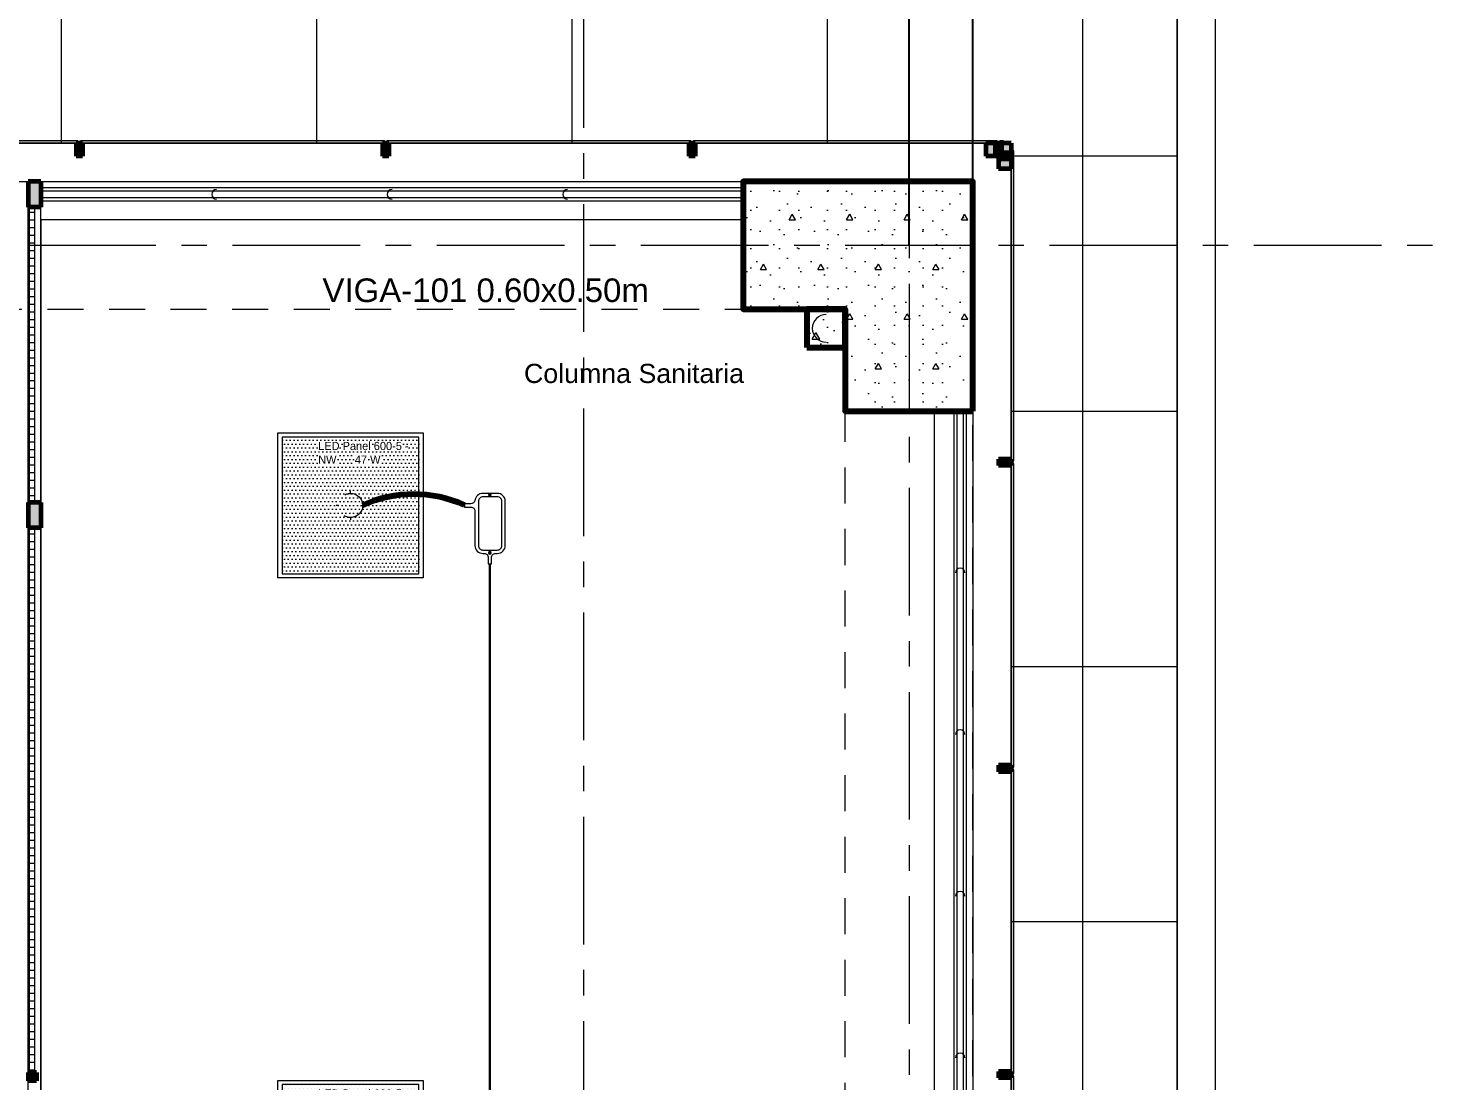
# Model space of a CAD drawing. Header units: inches. Extents: x -38 to 5698, y -33 to 92.
# Drawn here: x 140.37 to 145.89, y 36.38 to 40.5 of the extents above; entities that cross this region are included whole.
import ezdxf
from ezdxf.lldxf.tags import DXFTag

# ---------------------------------------------------------------- set-up
doc = ezdxf.new("R2010")
doc.units = ezdxf.units.IN
doc.header["$MEASUREMENT"] = 0
doc.set_wipeout_variables(frame=1)
doc.header["$PDMODE"] = 1
for name, pattern in [('CONTINUA', [0]), ('DASHED', [0.75, 0.5, -0.25]), ('Hidden Line', [0.195611, 0.141111, -0.0545]), ('Punto & Raya', [0.65, 0.5, -0.075, 0, -0.075]), ('Wipeout_Contour', [1, 0, -1])]:
    doc.linetypes.add(name, pattern=pattern)
for name, color, linetype in [('02 _ ARQ _ ALB _ Cotas Ejes', 7, 'Continuous'), ('02 _ ARQ _ ALB _ Ejes Generales', 7, 'Continuous'), ('02 _ ARQ _ ZON _ Espacio.3D', 7, 'Continuous'), ('08 _ STR _ EXT _ 06 Columnas', 7, 'Continuous'), ('08 _ STR _ EXT _ 07 Losa Aligerada', 7, 'Continuous'), ('08 _ STR _ EXT _ 09 Vigas', 7, 'Continuous'), ('Acabado - Muros', 7, 'Continuous'), ('Dibujo 2D - General', 7, 'Continuous'), ('Estructura - 04 MURO', 7, 'Continuous'), ('Estructura - Carga', 7, 'Continuous'), ('Interior - Escaleras & Barandillas', 7, 'Continuous'), ('Marcador - Secciones', 251, 'Continuous'), ('MEP - HVAC', 7, 'Continuous'), ('Notas - Etiquetas', 251, 'Continuous')]:
    doc.layers.add(name, color=color, linetype=linetype)
for name, color, linetype, lineweight in [('ALUMBRADO_CONDUIT', 30, 'CONDUIT1', 30), ('CABLEADO EXT.', 3, 'PVCSUBT', 30), ('Luminarias', 5, 'Continuous', 20), ('Simb_Alumbrado', 140, 'CONTINUA', 30)]:
    doc.layers.add(name, color=color, linetype=linetype, lineweight=lineweight)
doc.styles.add('Estilo_Generado_4', font='swisse.ttf')
doc.styles.add('{18b73a54-fa43-428c-adcb-c1c7bbdf2c84}', font='Simplex.shx')
tags = doc.linetypes.add('CONDUIT', pattern='A,1.5,-0.210535,["con",{18b73a54-fa43-428c-adcb-c1c7bbdf2c84},S=0.2,R=0,X=0,Y=-0.065594],-0.702384', length=2.412919).pattern_tags.tags
tags[6] = DXFTag(74, 10)
tags = doc.linetypes.add('CONDUIT1', pattern='A,1,-0.19772,["con",{18b73a54-fa43-428c-adcb-c1c7bbdf2c84},S=0.2,R=0,X=0,Y=-0.065594],-0.593642', length=1.791362).pattern_tags.tags
tags[6] = DXFTag(74, 10)
tags = doc.linetypes.add('PVCSUBT', pattern='A,0.6,-0.3,0.6,-0.075691,["PVC",Standard,S=0.2,R=0,X=0,Y=-0.093724],-0.621005', length=2.196696).pattern_tags.tags
tags[10] = DXFTag(74, 10)
doc.dimstyles.new('Estilo_Generado__15', dxfattribs={"dimtxt": 0.125, "dimasz": 0.095, "dimexe": 0.18, "dimexo": 0.003, "dimgap": 0, "dimtad": 0, "dimtih": 1, "dimtoh": 1, "dimzin": 0, "dimdsep": 46, "dimtxsty": 'Estilo_Generado_4', "dimblk": 'ARROWHEAD_6', "dimblk1": 'ARROWHEAD_6', "dimblk2": 'ARROWHEAD_6', "dimcen": 0.09, "dimclrd": 144, "dimclre": 144, "dimclrt": 7, "dimadec": 0, "dimazin": 0, "dimtfac": 1, "dimtdec": 4, "dimtmove": 0, "dimatfit": 3, "dimfxl": 1, "dimtolj": 1, "dimtzin": 0, "dimarcsym": 0})
pattern_1 = [(0, (92.500015, 3e-09), (0, 0.030000001), [])]

# ---------------------------------------------------------------- blocks, each defined once
blk = doc.blocks.new('ARROWHEAD_6')
at = {"color": 0, "linetype": 'Continuous', "lineweight": 0}
for p, q in [((0, 0), (-1, 0)), ((-0.5, -0.5), (0.5, 0.5))]:
    blk.add_line(p, q, dxfattribs=at)
blk = doc.blocks.new('*D85', base_point=(804.059, 0))
at = {"layer": '02 _ ARQ _ ALB _ Cotas Ejes', "color": 144, "linetype": 'Continuous', "lineweight": -2, "transparency": 16777216}
for p, q in [((136.82, 39.653), (136.82, 45.8378)), ((143.82, 39.653), (143.82, 45.8378)), ((136.915, 45.6578), (140.0886, 45.6578)), ((143.725, 45.6578), (140.4761, 45.6578))]:
    blk.add_line(p, q, dxfattribs=at)
at = {"layer": 'Defpoints', "color": 0, "linetype": 'Continuous', "lineweight": 40, "transparency": 16777216}
for p in [(143.82, 45.6578), (136.82, 39.65), (143.82, 39.65)]:
    blk.add_point(p, dxfattribs=at)
at = {"layer": '02 _ ARQ _ ALB _ Cotas Ejes', "color": 144, "linetype": 'Continuous', "lineweight": -2, "transparency": 16777216, "xscale": 0.095, "yscale": 0.095, "zscale": 0.095, "rotation": 180}
blk.add_blockref('ARROWHEAD_6', (136.82, 45.6578), dxfattribs=at)
at = {"layer": '02 _ ARQ _ ALB _ Cotas Ejes', "color": 144, "linetype": 'Continuous', "lineweight": -2, "transparency": 16777216, "xscale": 0.095, "yscale": 0.095, "zscale": 0.095}
blk.add_blockref('ARROWHEAD_6', (143.82, 45.6578), dxfattribs=at)
at = {"layer": '02 _ ARQ _ ALB _ Cotas Ejes', "color": 7, "linetype": 'Continuous', "lineweight": 13, "transparency": 16777216, "insert": (140.2823, 45.6578), "char_height": 0.125, "attachment_point": 5, "style": 'Estilo_Generado_4'}
blk.add_mtext('\\A1;7.00', dxfattribs=at)
blk = doc.blocks.new('*D86', base_point=(804.059, 0))
at = {"layer": '02 _ ARQ _ ALB _ Cotas Ejes', "color": 144, "linetype": 'Continuous', "lineweight": -2, "transparency": 16777216}
for p, q in [((101.57, 39.903), (101.57, 45.4088)), ((144.07, 39.903), (144.07, 45.4088)), ((101.665, 45.2288), (122.5203, 45.2288)), ((143.975, 45.2288), (123.0254, 45.2288))]:
    blk.add_line(p, q, dxfattribs=at)
at = {"layer": 'Defpoints', "color": 0, "linetype": 'Continuous', "lineweight": 40, "transparency": 16777216}
for p in [(144.07, 45.2288), (101.57, 39.9), (144.07, 39.9)]:
    blk.add_point(p, dxfattribs=at)
at = {"layer": '02 _ ARQ _ ALB _ Cotas Ejes', "color": 144, "linetype": 'Continuous', "lineweight": -2, "transparency": 16777216, "xscale": 0.095, "yscale": 0.095, "zscale": 0.095, "rotation": 180}
blk.add_blockref('ARROWHEAD_6', (101.57, 45.2288), dxfattribs=at)
at = {"layer": '02 _ ARQ _ ALB _ Cotas Ejes', "color": 144, "linetype": 'Continuous', "lineweight": -2, "transparency": 16777216, "xscale": 0.095, "yscale": 0.095, "zscale": 0.095}
blk.add_blockref('ARROWHEAD_6', (144.07, 45.2288), dxfattribs=at)
at = {"layer": '02 _ ARQ _ ALB _ Cotas Ejes', "color": 7, "linetype": 'Continuous', "lineweight": 13, "transparency": 16777216, "insert": (122.7728, 45.2288), "char_height": 0.125, "attachment_point": 5, "style": 'Estilo_Generado_4'}
blk.add_mtext('\\A1;42.50', dxfattribs=at)
blk = doc.blocks.new('*U270')
at = {"layer": 'Luminarias', "linetype": 'DASHED', "lineweight": 0, "ltscale": 0.05}
blk.add_lwpolyline([(0, -0.0045), (0, 0.0045)], dxfattribs=at)
blk = doc.blocks.new('*U271')
at = {"color": 0, "linetype": 'ByBlock', "lineweight": -2, "transparency": 16777216}
blk.add_blockref('*U270', (0, 0.05), dxfattribs=at)
for p, rotation in [((-0.05, 0), 90), ((0, -0.05), 180), ((0.05, 0), 269.9999999999999)]:
    blk.add_blockref('*U270', p, dxfattribs=dict(at, rotation=rotation))
blk = doc.blocks.new('PANEL LED 50W')
at = {"layer": 'Luminarias'}
h = blk.add_hatch(dxfattribs=at)
h.set_pattern_fill('DOTS', color=4, scale=0.009097)
h.set_pattern_definition([(0, (0, -2e-14), (0.0072206, 0.01444116), [0, -0.01444116])])
h.paths.add_polyline_path([(-0.2574, -0.2574), (0.2574, -0.2574), (0.2574, 0.2574), (-0.2574, 0.2574)])
h.paths.add_polyline_path([(-0.1296, 0.0974), (0.1849, 0.0974), (0.1849, 0.2469), (-0.1296, 0.2469)], flags=24)
at = {"layer": 'Luminarias', "color": 4, "lineweight": 0}
for points in [[(-0.2729, 0.2729), (0.2729, 0.2729), (0.2729, -0.2729), (-0.2729, -0.2729)], [(-0.2574, -0.2574), (0.2574, -0.2574), (0.2574, 0.2574), (-0.2574, 0.2574)]]:
    blk.add_lwpolyline(points, close=True, dxfattribs=at)
at = {"layer": 'Luminarias', "color": 4, "linetype": 'DASHED', "lineweight": 0, "ltscale": 0.01}
blk.add_circle((0, 0), 0.0455, dxfattribs=at)
at = {"color": 4}
blk.add_blockref('*U271', (0, 0), dxfattribs=at)
at = {"layer": 'Luminarias', "color": 4, "insert": (-0.1218, 0.2392), "char_height": 0.030929, "width": 0.382855, "attachment_point": 1}
blk.add_mtext('{\\Ftxt|c0;LED Panel 600-5 - NW      47 W}', dxfattribs=at)
blk = doc.blocks.new('CAJA OVAL TIPO L')
at = {"layer": 'Simb_Alumbrado', "lineweight": 13}
blk.add_lwpolyline([(-0.0491, -0.079), (-0.0491, -0.0343, -0.380413), (-0.0258, -0.0088), (-0.0258, -0.0088, 0.341426), (-0.0164, 0.0033), (-0.0164, 0.0236), (-0.0063, 0.0236), (-0.0063, 0.0033, 0.414214), (0.0063, -0.0092), (0.1138, -0.0092, -0.414214), (0.1388, -0.0343), (0.1388, -0.0382, 0.414214), (0.1513, -0.0508), (0.1716, -0.0508), (0.1716, -0.0609), (0.1513, -0.0609, 0.414214), (0.1388, -0.0734), (0.1388, -0.079, -0.414214), (0.1138, -0.104), (-0.0241, -0.104, -0.414214), (-0.0491, -0.079, 0.414214)], format="xyb", dxfattribs=at)
blk.add_lwpolyline([(-0.0241, -0.0199), (0.1138, -0.0199, -0.414214), (0.1282, -0.0343), (0.1282, -0.079, -0.414214), (0.1138, -0.0934), (-0.0241, -0.0934, -0.414214), (-0.0384, -0.079), (-0.0384, -0.0343, -0.414214)], format="xyb", close=True, dxfattribs=at)
for points in [[(-0.0483, -0.0558), (-0.0395, -0.0558)], [(-0.0439, -0.0514), (-0.0439, -0.0602)], [(0.1323, -0.0558), (0.1411, -0.0558)], [(0.1367, -0.0514), (0.1367, -0.0602)]]:
    blk.add_lwpolyline(points, dxfattribs=at)
for centre in [(-0.0439, -0.0558), (0.1367, -0.0558)]:
    blk.add_circle(centre, 0.00438, dxfattribs=at)

msp = doc.modelspace()

# ---------------------------------------------------------------- linework, layer by layer
at = {"layer": '02 _ ARQ _ ZON _ Espacio.3D', "color": 254, "linetype": 'Continuous', "lineweight": 0, "flags": 128}
msp.add_lwpolyline([(130.07, 29.75), (135.97, 29.75), (135.97, 30.2), (136.57, 30.2), (136.57, 31), (137.07, 31), (137.07, 29.75), (140.37, 29.75), (140.3701, 39), (140.37, 39), (140.37, 39.9003), (137.07, 39.9003), (137.07, 39), (136.57, 39), (136.57, 39.4), (130.07, 39.4)], dxfattribs=at)
msp.add_lwpolyline([(140.42, 39.75), (140.42, 32.7833), (140.42, 32.7833), (140.42, 31.7003), (140.42, 29.75), (143.07, 29.75), (143.07, 30.2), (143.57, 30.2), (143.57, 30.7), (144.07, 30.7), (144.07, 29.85), (145.27, 29.85), (145.27, 35.0505), (143.9201, 35.0505), (143.9201, 35.2005), (143.92, 35.2005), (143.92, 39), (143.57, 39), (143.57, 39.4), (143.17, 39.4), (143.17, 39.75)], close=True, dxfattribs=at)
at = {"layer": '08 _ STR _ EXT _ 07 Losa Aligerada', "color": 254, "linetype": 'Continuous', "lineweight": 18, "flags": 128}
msp.add_lwpolyline([(145.02, 35.2005), (145.02, 41.1), (131.4553, 41.1), (131.4553, 40.8001), (126.5479, 40.8001), (126.5479, 40.5001), (115.87, 40.5001)], dxfattribs=at)

# ---------------------------------------------------------------- next in the draw order: wipeouts: each hides what was drawn before it
at = {"color": 254, "linetype": 'Wipeout_Contour', "lineweight": 0, "ltscale": 5123.845039}
msp.add_wipeout([(144.87, 35.2005), (144.87, 40.95), (136.0575, 40.95), (136.0575, 39.9), (144.07, 39.9), (144.07, 35.2005)], dxfattribs=at).dxf.layer = 'Dibujo 2D - General'

# ---------------------------------------------------------------- next in the draw order: hatches: boundary and pattern name
at = {"layer": 'Dibujo 2D - General', "linetype": 'Continuous', "lineweight": 13}
h = msp.add_hatch(dxfattribs=at)
h.set_pattern_fill('CEMENTO_PULIDO_Y_BRUÑADO_FA', color=251, style=0, pattern_type=2)
h.set_pattern_definition([(0, (92.5, 3e-09), (0, 1), []), (90, (92.5, 3e-09), (-1, 0), [])])
h.paths.add_polyline_path([(144.87, 35.2005), (144.87, 40.95), (136.0575, 40.95), (136.0575, 39.9), (144.07, 39.9), (144.07, 35.2005)])
at = {"layer": 'Estructura - Carga', "linetype": 'Continuous', "lineweight": 13}
h = msp.add_hatch(dxfattribs=at)
h.set_pattern_fill('HORMIGÓN_ARMADO_0002', color=251, style=0, pattern_type=2)
h.set_pattern_definition([(0, (92.5, 3e-09), (0, 0.3117692), [0.03, -0.15]), (0, (92.59, 0.1559), (0, 0.3117692), [0.03, -0.15]), (60, (92.5, 3e-09), (-0.27, 0.1558846), [0.03, -0.15]), (60, (92.68, 3e-09), (-0.27, 0.1558846), [0.03, -0.15]), (120, (92.53, 3e-09), (0.27, 0.1558846), [0.03, -0.15]), (120, (92.71, 3e-09), (0.27, 0.1558846), [0.03, -0.15]), (0, (92.500015, 0.03), (0, 0.06), [0, -0.06, 0, -0.090000004]), (45, (92.530015, 0.03), (-0.04242641, 0.04242641), [0, -0.045, 0, -0.075000003])])
h.paths.add_polyline_path([(143.42, 39.25), (143.57, 39.25), (143.57, 39.4), (143.42, 39.4)])

# ---------------------------------------------------------------- next in the draw order: linework, layer by layer
at = {"layer": '08 _ STR _ EXT _ 09 Vigas', "color": 251, "linetype": 'Hidden Line', "lineweight": 13}
msp.add_line((143.57, 30.2), (143.57, 39.4), dxfattribs=at)
at = {"layer": 'ALUMBRADO_CONDUIT', "color": 30, "lineweight": 30, "ltscale": 0.4, "true_color": 0xf26722}
msp.add_line((142.1782, 38.4018), (142.1782, 36.2448), dxfattribs=at)
at = {"layer": 'CABLEADO EXT.', "color": 3, "lineweight": 80}
msp.add_arc((141.8801, 38.1989), 0.4764, 65.3702, 114.8494, dxfattribs=at)
at = {"layer": 'Dibujo 2D - General', "color": 251, "linetype": 'Continuous', "lineweight": 13, "flags": 128}
msp.add_lwpolyline([(144.87, 35.2005), (144.87, 40.95), (136.0575, 40.95), (136.0575, 39.9), (144.07, 39.9), (144.07, 35.2005)], close=True, dxfattribs=at)
at = {"layer": 'Estructura - Carga', "color": 7, "linetype": 'Continuous', "lineweight": 80, "flags": 128}
msp.add_lwpolyline([(143.42, 39.25), (143.57, 39.25), (143.57, 39.4), (143.42, 39.4)], close=True, dxfattribs=at)
at = {"layer": 'Interior - Escaleras & Barandillas', "color": 161, "linetype": 'Continuous', "lineweight": 13, "flags": 128}
for points in [[(143.17, 39.8625), (140.42, 39.8625)], [(140.42, 39.8375), (143.17, 39.8375)], [(144.0075, 39), (144.0075, 35.2005)], [(144.0325, 35.2005), (144.0325, 39)]]:
    msp.add_lwpolyline(points, dxfattribs=at)
for points in [[(141.1075, 39.8687, 1), (141.1075, 39.8312)], [(141.795, 39.8687, 1), (141.795, 39.8312)], [(142.4825, 39.8687, 1), (142.4825, 39.8312)], [(144.0387, 38.3667, 1), (144.0012, 38.3667)], [(144.0387, 37.7335, 1), (144.0012, 37.7335)], [(144.0387, 37.1002, 1), (144.0012, 37.1002)], [(144.0387, 36.467, 1), (144.0012, 36.467)]]:
    msp.add_lwpolyline(points, format="xyb", dxfattribs=at)
at = {"layer": 'MEP - HVAC', "color": 7, "linetype": 'Continuous', "lineweight": 13, "flags": 128}
msp.add_lwpolyline([(143.495, 39.379, 1), (143.495, 39.271, 1)], format="xyb", dxfattribs=at)

# ---------------------------------------------------------------- next in the draw order: block references
at = {"layer": 'ALUMBRADO_CONDUIT', "xscale": 1.041283452965173, "yscale": 1.041283452965173, "zscale": 1.041283452965173}
for p in [(141.6325, 38.6312), (141.6325, 36.0937)]:
    msp.add_blockref('PANEL LED 50W', p, dxfattribs=at)
at = {"layer": 'ALUMBRADO_CONDUIT', "linetype": 'CONDUIT', "lineweight": 30, "xscale": -1.253906979044094, "yscale": 1.253906979044094, "zscale": 1.253906979044094, "rotation": 90}
msp.add_blockref('CAJA OVAL TIPO L', (142.1082, 38.617), dxfattribs=at)

# ---------------------------------------------------------------- next in the draw order: texts
at = {"layer": 'Notas - Etiquetas', "color": 8, "linetype": 'Continuous', "lineweight": 13, "insert": (141.5225, 39.4267), "char_height": 0.0925, "attachment_point": 7, "style": 'Estilo_Generado_4'}
msp.add_mtext('\\A1;{\\pql;\\fSwis721 Ex BT|b0|i0|c0|p34;VIGA-101\\fSwis721 Ex BT|b0|i0|c0|p34; \\fSwis721 Ex BT|b0|i0|c0|p34;0.60\\fSwis721 Ex BT|b0|i0|c0|p34;x\\fSwis721 Ex BT|b0|i0|c0|p34;0.50\\fSwis721 Ex BT|b0|i0|c0|p34;m}', dxfattribs=at)
at = {"layer": 'Notas - Etiquetas', "color": 8, "linetype": 'Continuous', "lineweight": 35, "insert": (142.3117, 39.1478), "char_height": 0.075, "attachment_point": 4, "style": 'Estilo_Generado_4'}
msp.add_mtext('\\A1;{\\pql;\\fSwis721 Ex BT|b0|i0|c0|p34;Columna Sanitaria}', dxfattribs=at)

# ---------------------------------------------------------------- next in the draw order: wipeouts: each hides what was drawn before it
at = {"color": 254, "linetype": 'Wipeout_Contour', "lineweight": 0, "ltscale": 5116.231356}
msp.add_wipeout([(140.42, 38.5433), (140.37, 38.5433), (140.37, 36.4098), (140.403, 36.4098), (140.403, 36.3933), (140.42, 36.3933)], dxfattribs=at).dxf.layer = 'Acabado - Muros'
at = {"color": 254, "linetype": 'Wipeout_Contour', "lineweight": 0, "ltscale": 3429.419185}
msp.add_wipeout([(144.87, 40.95), (144.87, 35.2005), (145.02, 35.2005), (145.02, 40.95)], dxfattribs=at).dxf.layer = 'Estructura - 04 MURO'
at = {"color": 254, "linetype": 'Wipeout_Contour', "lineweight": 0, "ltscale": 2570.363465}
msp.add_wipeout([(144.07, 39.9), (144.22, 40.05), (144.07, 40.05)], dxfattribs=at).dxf.layer = 'Estructura - 04 MURO'

# ---------------------------------------------------------------- next in the draw order: linework, layer by layer
at = {"layer": 'Estructura - 04 MURO', "color": 7, "linetype": 'Continuous', "lineweight": 13, "flags": 128}
for points in [[(145.02, 35.2005), (145.02, 41.1)], [(144.87, 40.95), (144.87, 35.2005)]]:
    msp.add_lwpolyline(points, dxfattribs=at)

# ---------------------------------------------------------------- next in the draw order: wipeouts: each hides what was drawn before it
at = {"color": 254, "linetype": 'Wipeout_Contour', "lineweight": 0, "ltscale": 5115.945575}
msp.add_wipeout([(140.403, 36.3768), (140.37, 36.3768), (140.37, 34.2433), (140.42, 34.2433), (140.42, 36.3933), (140.403, 36.3933)], dxfattribs=at).dxf.layer = 'Acabado - Muros'
at = {"color": 254, "linetype": 'Wipeout_Contour', "lineweight": 0, "ltscale": 3426.123211}
msp.add_wipeout([(144.07, 39.9), (144.07, 35.2005), (144.22, 35.2005), (144.22, 39.9)], dxfattribs=at).dxf.layer = 'Estructura - 04 MURO'

# ---------------------------------------------------------------- next in the draw order: hatches: boundary and pattern name
at = {"layer": 'Acabado - Muros', "linetype": 'Continuous', "lineweight": 0}
for points in [[(144.17, 38.813), (144.17, 38.788), (144.22, 38.788), (144.22, 38.813)], [(144.17, 37.613), (144.17, 37.588), (144.22, 37.588), (144.22, 37.613)], [(144.17, 36.413), (144.17, 36.388), (144.22, 36.388), (144.22, 36.413)]]:
    msp.add_hatch(color=254, dxfattribs=at).paths.add_polyline_path(points)
at = {"layer": 'Acabado - Muros', "linetype": 'Continuous', "lineweight": 9}
for points in [[(144.23, 38.7955), (144.22, 38.7955), (144.22, 37.6055), (144.23, 37.6055)], [(144.23, 37.5955), (144.22, 37.5955), (144.22, 36.4055), (144.23, 36.4055)], [(144.23, 36.3955), (144.22, 36.3955), (144.22, 35.2305), (144.23, 35.2305)]]:
    msp.add_hatch(color=250, dxfattribs=at).paths.add_polyline_path(points)

# ---------------------------------------------------------------- next in the draw order: linework, layer by layer
at = {"layer": 'Acabado - Muros', "color": 7, "linetype": 'Continuous', "lineweight": 60}
for p, q in [((144.17, 38.813), (144.17, 38.788)), ((144.22, 38.813), (144.17, 38.813)), ((144.22, 38.813), (144.22, 38.788)), ((144.22, 38.788), (144.17, 38.788)), ((144.17, 37.613), (144.17, 37.588)), ((144.22, 37.613), (144.17, 37.613)), ((144.22, 37.613), (144.22, 37.588)), ((144.22, 37.588), (144.17, 37.588)), ((144.17, 36.413), (144.17, 36.388)), ((144.22, 36.413), (144.17, 36.413)), ((144.22, 36.388), (144.17, 36.388)), ((144.22, 36.413), (144.22, 36.388)), ((140.403, 36.3768), (140.37, 36.3768))]:
    msp.add_line(p, q, dxfattribs=at)
at = {"layer": 'Acabado - Muros', "color": 7, "linetype": 'Continuous', "lineweight": 13, "flags": 128}
for points in [[(144.23, 38.7955), (144.22, 38.7955), (144.22, 37.6055), (144.23, 37.6055)], [(144.23, 37.5955), (144.22, 37.5955), (144.22, 36.4055), (144.23, 36.4055)], [(144.23, 36.3955), (144.22, 36.3955), (144.22, 35.2305), (144.23, 35.2305)]]:
    msp.add_lwpolyline(points, close=True, dxfattribs=at)
at = {"layer": 'Acabado - Muros', "color": 251, "linetype": 'Continuous', "lineweight": 13, "flags": 128}
for points in [[(140.37, 36.4098), (140.37, 38.5433)], [(140.42, 34.2433), (140.42, 38.5433)], [(140.37, 34.2433), (140.37, 36.3768)]]:
    msp.add_lwpolyline(points, dxfattribs=at)
at = {"layer": 'Estructura - 04 MURO', "color": 7, "linetype": 'Continuous', "lineweight": 13, "flags": 128}
msp.add_lwpolyline([(144.07, 39), (144.07, 35.2005)], dxfattribs=at)
at = {"layer": 'Interior - Escaleras & Barandillas', "color": 161, "linetype": 'Continuous', "lineweight": 13, "flags": 128}
msp.add_lwpolyline([(144.045, 39), (143.995, 39), (143.995, 35.2005), (144.045, 35.2005)], close=True, dxfattribs=at)

# ---------------------------------------------------------------- next in the draw order: wipeouts: each hides what was drawn before it
at = {"color": 254, "linetype": 'Wipeout_Contour', "lineweight": 0, "ltscale": 2569.460726}
msp.add_wipeout([(144.07, 39.9), (144.22, 39.9), (144.22, 40.05)], dxfattribs=at).dxf.layer = 'Estructura - 04 MURO'

# ---------------------------------------------------------------- next in the draw order: hatches: boundary and pattern name
at = {"layer": 'Acabado - Muros', "linetype": 'Continuous', "lineweight": 0}
for points in [[(144.12, 40), (144.22, 40), (144.22, 40.05), (144.12, 40.05)], [(144.1575, 40), (144.1825, 40), (144.1825, 40.05), (144.1575, 40.05)], [(144.17, 39.95), (144.22, 39.95), (144.22, 40.05), (144.17, 40.05)], [(144.17, 40.013), (144.17, 39.988), (144.22, 39.988), (144.22, 40.013)]]:
    msp.add_hatch(color=254, dxfattribs=at).paths.add_polyline_path(points)
at = {"layer": 'Acabado - Muros', "linetype": 'Continuous', "lineweight": 9}
for points in [[(144.175, 40.06), (144.175, 40.05), (144.19, 40.05), (144.19, 40.06)], [(144.23, 40.02), (144.22, 40.02), (144.22, 40.0055), (144.23, 40.0055)], [(144.23, 39.9955), (144.22, 39.9955), (144.22, 38.8055), (144.23, 38.8055)]]:
    msp.add_hatch(color=250, dxfattribs=at).paths.add_polyline_path(points)

# ---------------------------------------------------------------- next in the draw order: linework, layer by layer
at = {"layer": 'Acabado - Muros', "color": 7, "linetype": 'Continuous', "lineweight": 60}
for p, q in [((144.12, 40.05), (144.12, 40)), ((144.22, 40.05), (144.12, 40.05)), ((144.1575, 40.05), (144.1575, 40)), ((144.17, 40.05), (144.17, 39.95)), ((144.1825, 40.05), (144.1825, 40)), ((144.22, 40.05), (144.22, 39.95)), ((144.22, 40), (144.12, 40)), ((144.22, 40.013), (144.17, 40.013)), ((144.22, 39.988), (144.17, 39.988)), ((144.22, 39.95), (144.17, 39.95))]:
    msp.add_line(p, q, dxfattribs=at)
at = {"layer": 'Acabado - Muros', "color": 7, "linetype": 'Continuous', "lineweight": 13, "flags": 128}
for points in [[(144.175, 40.06), (144.175, 40.05), (144.19, 40.05), (144.19, 40.06)], [(144.23, 40.02), (144.22, 40.02), (144.22, 40.0055), (144.23, 40.0055)], [(144.23, 39.9955), (144.22, 39.9955), (144.22, 38.8055), (144.23, 38.8055)]]:
    msp.add_lwpolyline(points, close=True, dxfattribs=at)
at = {"layer": 'Estructura - 04 MURO', "color": 7, "linetype": 'Continuous', "lineweight": 13, "flags": 128}
msp.add_lwpolyline([(144.22, 35.2005), (144.22, 40.05)], dxfattribs=at)

# ---------------------------------------------------------------- next in the draw order: wipeouts: each hides what was drawn before it
at = {"color": 254, "linetype": 'Wipeout_Contour', "lineweight": 0, "ltscale": 3411.074861}
msp.add_wipeout([(140.375, 38.5433), (140.375, 36.4098), (140.395, 36.4098), (140.395, 38.5433)], dxfattribs=at).dxf.layer = 'Acabado - Muros'
at = {"color": 254, "linetype": 'Wipeout_Contour', "lineweight": 0, "ltscale": 3409.895992}
msp.add_wipeout([(144.07, 40.05), (135.8843, 40.05), (135.8843, 39.9), (144.07, 39.9)], dxfattribs=at).dxf.layer = 'Estructura - 04 MURO'

# ---------------------------------------------------------------- next in the draw order: hatches: boundary and pattern name
at = {"layer": '08 _ STR _ EXT _ 06 Columnas', "linetype": 'Continuous', "lineweight": 9}
h = msp.add_hatch(dxfattribs=at)
h.set_pattern_fill('HORMIGÓN_EN_MASA_0002', style=0, pattern_type=2)
h.set_pattern_definition([(0, (92.5, 3e-09), (0, 0.3897114), [0.024375, -0.200625]), (0, (92.6125, 0.19486), (0, 0.3897114), [0.024375, -0.200625]), (60, (92.5, 3e-09), (-0.3375, 0.1948557), [0.024375, -0.200625]), (60, (92.725, 3e-09), (-0.3375, 0.1948557), [0.024375, -0.200625]), (120, (92.5244, 3e-09), (0.3375, 0.1948557), [0.024375, -0.200625]), (120, (92.7494, 3e-09), (0.3375, 0.1948557), [0.024375, -0.200625]), (0, (92.500015, 0.0375), (0, 0.075), [0, -0.075, 0, -0.1125]), (45, (92.537515, 0.0375), (-0.05303301, 0.05303301), [0, -0.05625, 0, -0.09375])])
h.paths.add_polyline_path([(144.07, 39), (144.07, 39.9), (143.17, 39.9), (143.17, 39.4), (143.57, 39.4), (143.57, 39)])
at = {"layer": 'Acabado - Muros', "linetype": 'Continuous', "lineweight": 9}
for points in [[(139.375, 40.06), (139.375, 40.05), (140.565, 40.05), (140.565, 40.06)], [(140.575, 40.06), (140.575, 40.05), (141.765, 40.05), (141.765, 40.06)], [(141.775, 40.06), (141.775, 40.05), (142.965, 40.05), (142.965, 40.06)], [(142.975, 40.06), (142.975, 40.05), (144.165, 40.05), (144.165, 40.06)]]:
    msp.add_hatch(color=250, dxfattribs=at).paths.add_polyline_path(points)
at = {"layer": 'Acabado - Muros', "linetype": 'Continuous', "lineweight": 0}
for points in [[(140.5575, 40), (140.5825, 40), (140.5825, 40.05), (140.5575, 40.05)], [(141.7575, 40), (141.7825, 40), (141.7825, 40.05), (141.7575, 40.05)], [(142.9575, 40), (142.9825, 40), (142.9825, 40.05), (142.9575, 40.05)], [(140.403, 36.4098), (140.37, 36.4098), (140.37, 36.3768), (140.403, 36.3768)]]:
    msp.add_hatch(color=254, dxfattribs=at).paths.add_polyline_path(points)
h = msp.add_hatch(dxfattribs=at)
h.set_pattern_fill('CONTRACHAPADO_0002', color=254, style=0, pattern_type=2)
h.set_pattern_definition(pattern_1)
h.paths.add_polyline_path([(140.375, 38.5433), (140.375, 36.4098), (140.395, 36.4098), (140.395, 38.5433)])

# ---------------------------------------------------------------- next in the draw order: linework, layer by layer
at = {"layer": '02 _ ARQ _ ALB _ Ejes Generales', "color": 251, "linetype": 'Punto & Raya', "lineweight": 13}
msp.add_line((143.82, 45.9), (143.82, 2.05), dxfattribs=at)
at = {"layer": '08 _ STR _ EXT _ 06 Columnas', "color": 7, "linetype": 'Continuous', "lineweight": 80, "flags": 128}
msp.add_lwpolyline([(144.07, 39), (144.07, 39.9), (143.17, 39.9), (143.17, 39.4), (143.57, 39.4), (143.57, 39)], close=True, dxfattribs=at)
at = {"layer": '08 _ STR _ EXT _ 09 Vigas', "color": 251, "linetype": 'Hidden Line', "lineweight": 13}
for p in [(101.57, 39.9), (144.07, 26.75)]:
    msp.add_line(p, (144.07, 39.9), dxfattribs=at)
at = {"layer": 'Acabado - Muros', "color": 7, "linetype": 'Continuous', "lineweight": 60}
for p, q in [((140.5825, 40.05), (140.5575, 40.05)), ((140.5575, 40.05), (140.5575, 40)), ((140.5825, 40.05), (140.5825, 40)), ((141.7575, 40.05), (141.7575, 40)), ((141.7825, 40.05), (141.7575, 40.05)), ((141.7825, 40.05), (141.7825, 40)), ((142.9825, 40.05), (142.9575, 40.05)), ((142.9575, 40.05), (142.9575, 40)), ((142.9825, 40.05), (142.9825, 40)), ((140.5825, 40), (140.5575, 40)), ((141.7825, 40), (141.7575, 40)), ((142.9825, 40), (142.9575, 40)), ((140.42, 39.9), (140.37, 39.9)), ((140.42, 38.5433), (140.37, 38.5433)), ((140.37, 36.4098), (140.37, 36.3768)), ((140.403, 36.4098), (140.37, 36.4098)), ((140.403, 36.4098), (140.403, 36.3768))]:
    msp.add_line(p, q, dxfattribs=at)
at = {"layer": 'Acabado - Muros', "color": 7, "linetype": 'Continuous', "lineweight": 13, "flags": 128}
for points in [[(139.375, 40.06), (139.375, 40.05), (140.565, 40.05), (140.565, 40.06)], [(140.575, 40.06), (140.575, 40.05), (141.765, 40.05), (141.765, 40.06)], [(141.775, 40.06), (141.775, 40.05), (142.965, 40.05), (142.965, 40.06)], [(142.975, 40.06), (142.975, 40.05), (144.165, 40.05), (144.165, 40.06)], [(140.375, 38.5433), (140.395, 38.5433), (140.395, 36.4098), (140.375, 36.4098)]]:
    msp.add_lwpolyline(points, close=True, dxfattribs=at)
at = {"layer": 'Estructura - 04 MURO', "color": 7, "linetype": 'Continuous', "lineweight": 13}
msp.add_line((144.22, 40.05), (135.8843, 40.05), dxfattribs=at)
at = {"layer": 'Estructura - 04 MURO', "color": 7, "linetype": 'Continuous', "lineweight": 13, "flags": 128}
msp.add_lwpolyline([(137.07, 39.9), (143.17, 39.9)], dxfattribs=at)
at = {"layer": 'Interior - Escaleras & Barandillas', "color": 161, "linetype": 'Continuous', "lineweight": 13, "flags": 128}
msp.add_lwpolyline([(140.42, 39.875), (140.42, 39.825), (143.17, 39.825), (143.17, 39.875)], close=True, dxfattribs=at)
at = {"layer": 'Marcador - Secciones', "color": 251, "linetype": 'Punto & Raya', "lineweight": 13}
msp.add_line((142.5454, 46.2111), (142.5454, 0.9472), dxfattribs=at)

# ---------------------------------------------------------------- next in the draw order: dimensions: what is measured, and where the dimension line sits
at = {"layer": '02 _ ARQ _ ALB _ Cotas Ejes', "color": 144, "linetype": 'Continuous', "lineweight": 13}
dim = msp.add_linear_dim(base=(144.07, 45.2288), p1=(101.57, 39.9), p2=(144.07, 39.9), dimstyle='Estilo_Generado__15', dxfattribs=at)
dim.commit()
dim.dimension.update_dxf_attribs({"geometry": '*D86', "text_midpoint": (122.7728, 45.2288), "dimtype": 160})

# ---------------------------------------------------------------- next in the draw order: wipeouts: each hides what was drawn before it
at = {"color": 254, "linetype": 'Wipeout_Contour', "lineweight": 0, "ltscale": 3411.426878}
msp.add_wipeout([(140.37, 39.8), (140.37, 38.6433), (140.42, 38.6433), (140.42, 39.8)], dxfattribs=at).dxf.layer = 'Acabado - Muros'

# ---------------------------------------------------------------- next in the draw order: linework, layer by layer
at = {"layer": 'Acabado - Muros', "color": 251, "linetype": 'Continuous', "lineweight": 13, "flags": 128}
for points in [[(140.37, 38.6433), (140.37, 39.8)], [(140.42, 38.6433), (140.42, 39.8)]]:
    msp.add_lwpolyline(points, dxfattribs=at)

# ---------------------------------------------------------------- next in the draw order: wipeouts: each hides what was drawn before it
at = {"color": 254, "linetype": 'Wipeout_Contour', "lineweight": 0, "ltscale": 3411.386922}
msp.add_wipeout([(140.375, 39.8), (140.375, 38.6433), (140.395, 38.6433), (140.395, 39.8)], dxfattribs=at).dxf.layer = 'Acabado - Muros'

# ---------------------------------------------------------------- next in the draw order: hatches: boundary and pattern name
at = {"layer": 'Acabado - Muros', "linetype": 'Continuous', "lineweight": 0}
for points in [[(140.37, 39.8), (140.42, 39.8), (140.42, 39.9), (140.37, 39.9)], [(140.42, 38.6433), (140.37, 38.6433), (140.37, 38.5433), (140.42, 38.5433)]]:
    msp.add_hatch(color=254, dxfattribs=at).paths.add_polyline_path(points)
h = msp.add_hatch(dxfattribs=at)
h.set_pattern_fill('CONTRACHAPADO_0002', color=254, style=0, pattern_type=2)
h.set_pattern_definition(pattern_1)
h.paths.add_polyline_path([(140.375, 39.8), (140.375, 38.6433), (140.395, 38.6433), (140.395, 39.8)])

# ---------------------------------------------------------------- next in the draw order: linework, layer by layer
at = {"layer": '02 _ ARQ _ ALB _ Ejes Generales', "color": 251, "linetype": 'Punto & Raya', "lineweight": 13}
msp.add_line((148.07, 39.65), (97.3454, 39.65), dxfattribs=at)
at = {"layer": '08 _ STR _ EXT _ 09 Vigas', "color": 251, "linetype": 'Hidden Line', "lineweight": 13}
msp.add_line((137.07, 39.4), (143.57, 39.4), dxfattribs=at)
at = {"layer": 'Acabado - Muros', "color": 7, "linetype": 'Continuous', "lineweight": 60}
for p, q in [((140.37, 39.9), (140.37, 39.8)), ((140.42, 39.9), (140.42, 39.8)), ((140.42, 39.8), (140.37, 39.8)), ((140.37, 38.6433), (140.37, 38.5433)), ((140.42, 38.6433), (140.37, 38.6433)), ((140.42, 38.6433), (140.42, 38.5433))]:
    msp.add_line(p, q, dxfattribs=at)
at = {"layer": 'Acabado - Muros', "color": 7, "linetype": 'Continuous', "lineweight": 13, "flags": 128}
msp.add_lwpolyline([(140.375, 39.8), (140.395, 39.8), (140.395, 38.6433), (140.375, 38.6433)], close=True, dxfattribs=at)

# ---------------------------------------------------------------- next in the draw order: dimensions: what is measured, and where the dimension line sits
at = {"layer": '02 _ ARQ _ ALB _ Cotas Ejes', "color": 144, "linetype": 'Continuous', "lineweight": 13}
dim = msp.add_linear_dim(base=(143.82, 45.6578), p1=(136.82, 39.65), p2=(143.82, 39.65), dimstyle='Estilo_Generado__15', dxfattribs=at)
dim.commit()
dim.dimension.update_dxf_attribs({"geometry": '*D85', "text_midpoint": (140.2823, 45.6578), "dimtype": 160})

doc.saveas('drawing.dxf')
